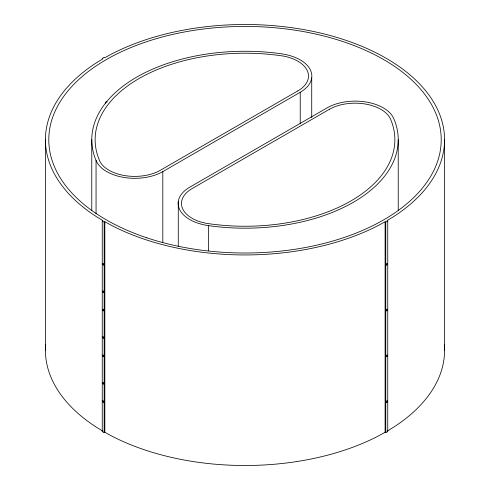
<?xml version="1.0" encoding="UTF-8"?>
<svg xmlns="http://www.w3.org/2000/svg" width="490" height="490" viewBox="0 0 490 490"><rect width="100%" height="100%" fill="white"/><g stroke="black" fill="none" stroke-linecap="round" stroke-linejoin="round"><path stroke-width="0.73" d="M96.052 160.365A39.653 22.895 0 0 0 123.67 177.398A39.653 22.895 0 0 0 162.815 171.61L300.229 92.273A39.647 22.889 0 0 0 310.354 69.874A39.647 22.889 0 0 0 281.45 53.827L276.856 53.19A153.229 88.47 0 0 0 95.121 158.117L96.052 160.365L96.052 213.769M102.251 220.99L102.918 220.61L96.689 216.819A199.571 115.224 0 0 1 96.689 62.622L102.918 58.837L102.257 58.451L104.235 57.312L104.897 57.691L111.457 54.096A199.571 115.224 0 0 1 386.12 58.249A199.571 115.224 0 0 1 393.311 216.819L387.082 220.61L387.743 220.99L387.743 431.549L385.765 432.688L385.103 432.309L378.543 435.904A199.571 115.224 0 0 1 111.457 435.904L104.829 432.272L104.168 432.652L102.251 431.549L102.251 220.99L104.168 222.099L104.829 221.719L111.457 225.351A199.571 115.224 0 0 0 378.543 225.351L385.103 221.756L385.765 222.135L387.743 220.99M102.251 431.549L102.918 431.163L96.689 427.378A199.571 115.224 0 0 1 45.699 344.25M208.55 225.621L213.144 226.257A153.229 88.47 0 0 0 394.879 121.33L393.776 118.678A39.647 22.889 0 0 0 365.987 101.987A39.647 22.889 0 0 0 327.185 107.837L189.771 187.174A39.647 22.889 0 0 0 179.646 209.573A39.647 22.889 0 0 0 208.55 225.621L208.55 250.794M387.743 431.549L387.082 431.163L393.311 427.378A199.571 115.224 0 0 0 444.301 344.25M444.571 139.724L444.571 350.276M398.229 139.724L398.229 210.669M385.765 222.135L385.765 432.688M385.103 221.756L385.103 432.309M311.726 77.879L311.726 117.551M300.229 92.273L300.229 123.547M178.274 201.561L178.274 246.574M162.815 171.61L162.815 242.556M104.829 221.719L104.829 432.272M104.168 222.099L104.168 432.652M91.771 139.724L91.771 210.669M45.429 139.724L45.429 350.276M105.791 103.151A0.937 0.539 -60 0 1 106.085 101.706A0.937 0.539 -60 0 1 106.9 102.171M297.853 90.901L160.432 170.238A36.383 21.009 0 0 1 100.242 162.117A149.867 86.522 0 0 1 283.79 56.148A36.383 21.009 0 0 1 297.853 90.901M329.568 109.209L192.147 188.546A36.468 21.058 0 0 0 201.39 222.197L206.21 223.299A149.867 86.522 0 0 0 391.59 121.734L390.677 119.529A36.487 21.064 0 0 0 365.362 104.027A36.487 21.064 0 0 0 329.568 109.209M386.922 402.241A0.937 0.539 -60 0 0 387.223 400.796A0.937 0.539 -60 0 0 386.114 401.776A0.937 0.539 -60 0 0 386.922 402.241M386.922 356.469A0.937 0.539 -60 0 0 387.223 355.023A0.937 0.539 -60 0 0 386.114 356.003A0.937 0.539 -60 0 0 386.922 356.469M386.922 310.697A0.937 0.539 -60 0 0 387.223 309.251A0.937 0.539 -60 0 0 386.114 310.231A0.937 0.539 -60 0 0 386.922 310.697M386.922 264.925A0.937 0.539 -60 0 0 387.223 263.473A0.937 0.539 -60 0 0 386.114 264.453A0.937 0.539 -60 0 0 386.922 264.925M102.582 401.224A0.937 0.539 60 0 0 103.574 402.455A0.937 0.539 60 0 0 103.574 401.132A0.937 0.539 60 0 0 102.582 401.224M102.582 382.917A0.937 0.539 60 0 0 103.574 384.148A0.937 0.539 60 0 0 103.574 382.825A0.937 0.539 60 0 0 102.582 382.917M102.582 355.452A0.937 0.539 60 0 0 103.574 356.683A0.937 0.539 60 0 0 103.574 355.36A0.937 0.539 60 0 0 102.582 355.452M102.582 337.138A0.937 0.539 60 0 0 103.574 338.376A0.937 0.539 60 0 0 103.574 337.053A0.937 0.539 60 0 0 102.582 337.138M102.582 309.68A0.937 0.539 60 0 0 103.574 310.911A0.937 0.539 60 0 0 103.574 309.588A0.937 0.539 60 0 0 102.582 309.68M102.582 291.366A0.937 0.539 60 0 0 103.574 292.604A0.937 0.539 60 0 0 103.574 291.281A0.937 0.539 60 0 0 102.582 291.366M102.582 263.92A0.937 0.539 60 0 0 103.586 265.133A0.937 0.539 60 0 0 103.562 263.798A0.937 0.539 60 0 0 102.582 263.92M146.896 237.828A196.208 113.282 0 0 0 441.208 139.724A196.208 113.282 0 0 0 146.896 41.619A196.208 113.282 0 0 0 146.896 237.828"/></g></svg>
